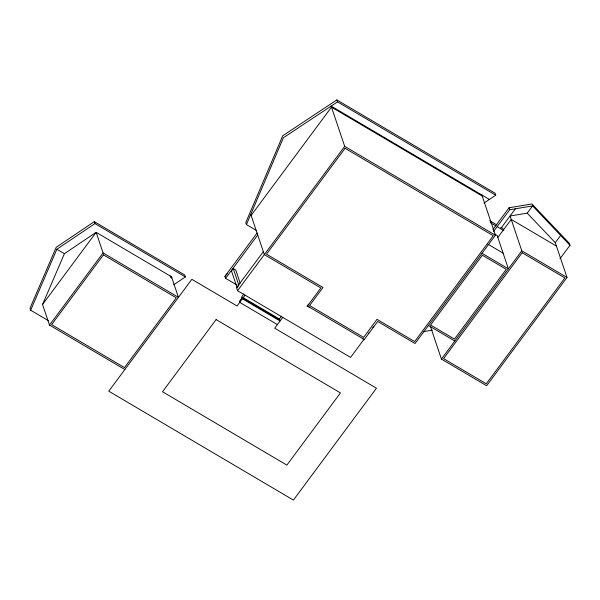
<?xml version="1.0" encoding="UTF-8"?>
<svg xmlns="http://www.w3.org/2000/svg" width="600" height="600" viewBox="0 0 600 600"><rect width="100%" height="100%" fill="white"/><g stroke="black" fill="none" stroke-linecap="round" stroke-linejoin="round"><path stroke-width="0.9" d="M256.125 230.295L246.435 224.58L283.395 137.73L337.515 101.873L495.772 195.21L484.013 203.002M48.42 320.692L30.66 310.215L56.865 249.255L94.95 223.597L185.385 276.938L173.722 284.79M42.562 304.5L64.403 253.702L96.142 232.32L171.502 276.765L178.433 297.36L103.073 252.915L96.142 232.32L42.562 304.5L49.492 325.095L124.852 369.54M49.492 325.095L103.073 252.915M171.833 277.748L170.715 276.817M171.278 278.025L171.72 277.425L170.468 276.683M251.13 215.4L331.5 107.13L482.213 196.028M236.888 284.985L225.585 278.317L224.925 276.36L257.07 233.048M225.585 278.317L257.73 235.013M240.202 283.222L235.778 270.06L233.265 268.575L231.48 270.983L237.09 287.655M263.34 251.678L236.55 287.767L237.54 290.707L350.58 357.382L363.975 339.337L307.455 306L320.85 287.955L264.33 254.618L250.778 214.358M237.532 287.055L238.425 285.847M237.54 290.707L344.692 146.355L331.147 106.095L489.405 199.433M243.877 293.918L241.74 296.805L242.4 298.763L280.08 320.985L279.42 319.028L242.542 297.278M245.077 295.155L237.038 305.985L191.828 279.315L108.78 391.192L293.407 500.085L376.455 388.207L274.718 328.207L282.757 317.377M279.42 319.028L281.558 316.14M309.337 307.11L306.915 306.12L308.798 304.2M362.407 338.407L364.065 339.825L377.685 321.48L415.05 343.515L495.412 235.245L481.868 194.985M492.945 229.462L509.055 207.765L531.938 203.97L569.34 243.322L570 245.28L560.002 258.75M493.605 231.42L509.715 209.722L532.597 205.928L570 245.28M501.143 228.022L515.43 208.778M497.835 237.472L511.23 219.428L556.447 246.09M430.29 325.98L441.428 359.07L486.638 385.74L567.007 277.47L521.79 250.8L510.075 215.993L527.235 213.15L532.597 205.928M441.428 359.07L521.79 250.8M567.007 277.47L555.293 242.663L560.648 235.44M224.925 276.36L227.4 273.6M185.385 276.938L184.725 274.972L94.29 221.64L56.205 247.298L30 308.257L30.66 310.215M495.772 195.21L495.112 193.252L336.855 99.915L282.735 135.773L245.775 222.615L246.435 224.58M423.21 331.673L432.36 330.15M489.653 220.695L496.793 224.903M500.76 227.243L503.145 228.653M490.312 222.653L495.87 225.93M497.452 226.868L503.805 230.61M494.775 234.097L497.175 235.507L508.395 268.845L482.018 253.29M344.692 146.355L495.412 235.245M487.928 244.2L503.115 253.155M428.445 325.47L454.815 341.025M373.267 326.82L372.825 327.42M368.76 332.888L368.317 333.487M279.75 320.01L242.07 297.788L239.392 301.395L239.722 302.37L277.403 324.6M56.865 249.255L64.403 253.702M527.235 213.15L555.293 242.663M509.055 207.765L509.715 209.722M336.855 99.915L337.515 101.873M233.265 268.575L238.875 285.248M170.243 276.03L170.572 277.005M94.29 221.64L94.95 223.597M103.433 254.858L51.645 324.63L124.493 367.597L176.28 297.825L103.433 254.858M216.112 319.582L162.532 391.763L286.875 465.097L340.455 392.918L216.112 319.582M345.06 148.297L266.483 254.16L322.995 287.498L309.608 305.543L363.615 337.395L377.002 319.35L414.683 341.572L493.268 235.71L345.06 148.297M482.385 255.233L430.59 325.005L454.455 339.082L506.25 269.31L482.385 255.233M522.15 252.743L443.572 358.612L486.278 383.798L564.855 277.935L522.15 252.743"/></g></svg>
